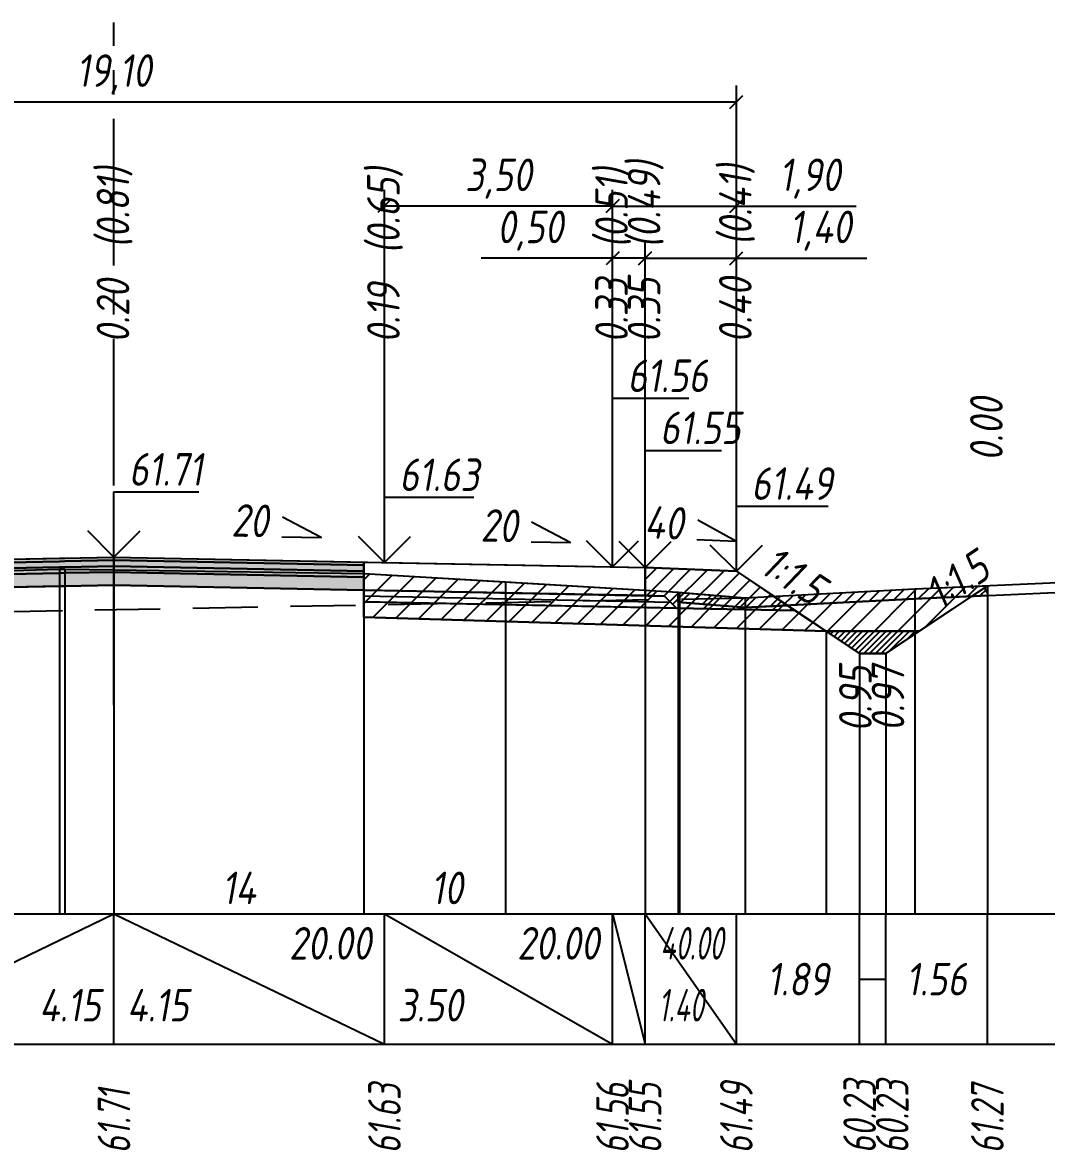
# Model space of a CAD drawing. Extents: x -717 to 1451, y -133302 to 233.
# Drawn here: x 151.6 to 230.2, y -50633.2 to -50546.6 of the extents above; entities that cross this region are included whole.
import ezdxf
from ezdxf.enums import TextEntityAlignment as Align

# ---------------------------------------------------------------- set-up
doc = ezdxf.new("R2010")
doc.units = 0
doc.linetypes.add('осевая2', pattern=[1.125, 0.75, -0.125, 0.125, -0.125])
doc.linetypes.add('штриховая', pattern=[0.75, 0.5, -0.25])
for name, color, linetype in [('Интерполированный поперечник', 2, 'Continuous'), ('Код_514', 1, 'Continuous'), ('Контур_0', 7, 'Continuous'), ('Контур_2521', 7, 'Continuous'), ('Контур_2564', 7, 'Continuous'), ('Контур_2660', 7, 'Continuous'), ('Контур_2665', 7, 'Continuous'), ('Контур_400', 7, 'Continuous'), ('Контур_508', 7, 'Continuous'), ('Контур_512', 7, 'Continuous'), ('Контур_513', 7, 'Continuous'), ('Контур_818', 7, 'Continuous'), ('Красный поперечник', 1, 'Continuous'), ('Объём_2501', 7, 'Continuous'), ('Объём_2564', 7, 'Continuous'), ('Объём_2650', 7, 'Continuous'), ('Объём_2660', 7, 'Continuous'), ('Объём_2661', 7, 'Continuous'), ('Объём_2662', 7, 'Continuous'), ('Объём_2663', 7, 'Continuous'), ('Объём_2664', 7, 'Continuous'), ('Объём_2665', 7, 'Continuous'), ('Объём_2666', 7, 'Continuous'), ('Объём_2667', 7, 'Continuous'), ('Объём_2668', 7, 'Continuous'), ('Объём_2669', 7, 'Continuous'), ('Объём_2675', 7, 'Continuous'), ('Объём_2753', 7, 'Continuous'), ('Ось', 1, 'осевая2'), ('Откосы', 7, 'Continuous'), ('Отметки покрытия', 7, 'Continuous'), ('Рабочие отметки', 7, 'Continuous'), ('Рабочие отметки доп.', 7, 'Continuous'), ('Слои выравнивания', 7, 'Continuous'), ('Таблица', 7, 'Continuous'), ('Уклоны проезжей части', 7, 'Continuous'), ('Черный поперечник', 3, 'Continuous')]:
    doc.layers.add(name, color=color, linetype=linetype)
for name, color, linetype, true_color in [('Контур_2540', 2, 'Continuous', 0xffff00), ('Контур_2560', 2, 'Continuous', 0xffff00), ('Контур_2561', 7, 'Continuous', 0xff8040), ('Контур_2562', 3, 'Continuous', 0x00ff00), ('Контур_2563', 7, 'Continuous', 0xff8000), ('Контур_2570', 7, 'Continuous', 0x80ff00), ('Контур_2725', 7, 'Continuous', 0x323232), ('Контур_2736', 4, 'Continuous', 0x00ffff), ('Контур_2737', 4, 'Continuous', 0x00ffff), ('Контур_2738', 4, 'Continuous', 0x00ffff), ('Контур_2739', 4, 'Continuous', 0x00ffff), ('Контур_2741', 4, 'Continuous', 0x00ffff), ('Контур_2742', 4, 'Continuous', 0x00ffff), ('Контур_2743', 4, 'Continuous', 0x00ffff), ('Контур_2744', 7, 'Continuous', 0xa4ffff), ('Контур_2745', 7, 'Continuous', 0xa4ffff), ('Контур_2747', 4, 'Continuous', 0x00ffff), ('Контур_2748', 4, 'Continuous', 0x00ffff), ('Контур_2749', 4, 'Continuous', 0x00ffff), ('Контур_2750', 4, 'Continuous', 0x00ffff), ('Контур_2751', 4, 'Continuous', 0x00ffff), ('Контур_2752', 4, 'Continuous', 0x00ffff), ('Контур_2760', 7, 'Continuous', 0x323232), ('Контур_2761', 7, 'Continuous', 0x323232), ('Контур_2762', 7, 'Continuous', 0x323232), ('Контур_2763', 7, 'Continuous', 0x323232), ('Контур_402', 7, 'Continuous', 0xff6464), ('Контур_703', 4, 'Continuous', 0x00ffff), ('Контур_705', 4, 'Continuous', 0x00ffff), ('Контур_707', 4, 'Continuous', 0x00ffff), ('Контур_720', 131, 'Continuous', 0xaaffff), ('Объём_2500', 7, 'Continuous', 0xc0c0c0), ('Объём_2520', 7, 'Continuous', 0x80ffff), ('Объём_2540', 2, 'Continuous', 0xffff00), ('Объём_2560', 2, 'Continuous', 0xffff00), ('Объём_2561', 7, 'Continuous', 0xff8040), ('Объём_2562', 3, 'Continuous', 0x00ff00), ('Объём_2563', 7, 'Continuous', 0xff8000), ('Объём_2570', 7, 'Continuous', 0x80ff00), ('Объём_2600', 7, 'Continuous', 0x808000), ('Объём_2620', 2, 'Continuous', 0xffff00), ('Объём_2746', 2, 'Continuous', 0xffff00)]:
    doc.layers.add(name, color=color, linetype=linetype, true_color=true_color)
doc.styles.get("Standard").update_dxf_attribs({"font": 'txt', "height": 2.5})
doc.styles.add('М', font='romand.shx', dxfattribs={"width": 0.8, "oblique": 10, "height": 2.5})
doc.dimstyles.new('ISO-25', dxfattribs={"dimtxt": 2.5, "dimasz": 2.5, "dimexe": 1.25, "dimexo": 0.625, "dimtad": 1, "dimtxsty": 'Standard', "dimcen": 2.5, "dimadec": 0, "dimazin": 0, "dimtfac": 1, "dimtmove": 0, "dimatfit": 3, "dimfxl": 1, "dimarcsym": 0})

# ---------------------------------------------------------------- blocks, each defined once
blk = doc.blocks.new('_Oblique')
at = {"color": 0, "linetype": 'ByBlock', "lineweight": -2}
blk.add_line((-0.5, -0.5), (0.5, 0.5), dxfattribs=at)
blk = doc.blocks.new('*D1202')
at = {"color": 0, "lineweight": -2, "transparency": 16777216}
for p, q in [((199.414, -50587.85), (199.414, -50563.41)), ((206.414, -50588.13), (206.414, -50563.41)), ((199.414, -50564.66), (206.414, -50564.66)), ((206.414, -50564.66), (216.416, -50564.66))]:
    blk.add_line(p, q, dxfattribs=at)
at = {"layer": 'Defpoints', "color": 0, "transparency": 16777216}
for p in [(206.414, -50564.66), (199.414, -50588.475), (206.414, -50588.755)]:
    blk.add_point(p, dxfattribs=at)
at = {"color": 0, "lineweight": -2, "transparency": 16777216, "rotation": 180}
blk.add_blockref('_Oblique', (199.414, -50564.66), dxfattribs=at)
at = {"color": 0, "lineweight": -2, "transparency": 16777216}
blk.add_blockref('_Oblique', (206.414, -50564.66), dxfattribs=at)
at = {"color": 0, "transparency": 16777216, "insert": (212.876, -50562.547), "char_height": 2.5, "width": 8.75, "attachment_point": 5, "style": 'М'}
blk.add_mtext('1,40', dxfattribs=at)
blk = doc.blocks.new('*D1204')
at = {"color": 0, "lineweight": -2, "transparency": 16777216}
for p, q in [((196.914, -50587.8), (196.914, -50563.41)), ((199.414, -50587.85), (199.414, -50563.41)), ((196.914, -50564.66), (186.843, -50564.66)), ((199.414, -50564.66), (196.914, -50564.66))]:
    blk.add_line(p, q, dxfattribs=at)
at = {"layer": 'Defpoints', "color": 0, "transparency": 16777216}
for p in [(199.414, -50564.66), (196.914, -50588.425), (199.414, -50588.475)]:
    blk.add_point(p, dxfattribs=at)
at = {"color": 0, "lineweight": -2, "transparency": 16777216, "rotation": 180}
blk.add_blockref('_Oblique', (196.914, -50564.66), dxfattribs=at)
at = {"color": 0, "lineweight": -2, "transparency": 16777216}
blk.add_blockref('_Oblique', (199.414, -50564.66), dxfattribs=at)
at = {"color": 0, "transparency": 16777216, "insert": (190.604, -50562.547), "char_height": 2.5, "width": 9.16667, "attachment_point": 5, "style": 'М'}
blk.add_mtext('0,50', dxfattribs=at)
blk = doc.blocks.new('*D1206')
at = {"color": 0, "lineweight": -2, "transparency": 16777216}
for p, q in [((179.414, -50587.45), (179.414, -50559.41)), ((196.914, -50587.8), (196.914, -50559.41)), ((196.914, -50560.66), (179.414, -50560.66))]:
    blk.add_line(p, q, dxfattribs=at)
at = {"layer": 'Defpoints', "color": 0, "transparency": 16777216}
for p in [(179.414, -50560.66), (179.414, -50588.075), (196.914, -50588.425)]:
    blk.add_point(p, dxfattribs=at)
at = {"color": 0, "lineweight": -2, "transparency": 16777216, "rotation": 180}
blk.add_blockref('_Oblique', (179.414, -50560.66), dxfattribs=at)
at = {"color": 0, "lineweight": -2, "transparency": 16777216}
blk.add_blockref('_Oblique', (196.914, -50560.66), dxfattribs=at)
at = {"color": 0, "transparency": 16777216, "insert": (188.164, -50558.547), "char_height": 2.5, "width": 9.58333, "attachment_point": 5, "style": 'М'}
blk.add_mtext('3,50', dxfattribs=at)
blk = doc.blocks.new('*D1207')
at = {"color": 0, "lineweight": -2, "transparency": 16777216}
for p, q in [((196.914, -50587.8), (196.914, -50559.41)), ((206.414, -50588.13), (206.414, -50559.41)), ((196.914, -50560.66), (206.414, -50560.66)), ((206.414, -50560.66), (215.601, -50560.66))]:
    blk.add_line(p, q, dxfattribs=at)
at = {"layer": 'Defpoints', "color": 0, "transparency": 16777216}
for p in [(196.914, -50560.66), (196.914, -50588.425), (206.414, -50588.755)]:
    blk.add_point(p, dxfattribs=at)
at = {"color": 0, "lineweight": -2, "transparency": 16777216, "rotation": 180}
blk.add_blockref('_Oblique', (196.914, -50560.66), dxfattribs=at)
at = {"color": 0, "lineweight": -2, "transparency": 16777216}
blk.add_blockref('_Oblique', (206.414, -50560.66), dxfattribs=at)
at = {"color": 0, "transparency": 16777216, "insert": (212.061, -50558.547), "char_height": 2.5, "width": 8.75, "attachment_point": 5, "style": 'М'}
blk.add_mtext('1,90', dxfattribs=at)
blk = doc.blocks.new('*D1209')
at = {"color": 0, "lineweight": -2, "transparency": 16777216}
for p, q in [((110.914, -50588.13), (110.914, -50551.41)), ((206.414, -50588.13), (206.414, -50551.41)), ((110.914, -50552.66), (206.414, -50552.66))]:
    blk.add_line(p, q, dxfattribs=at)
at = {"layer": 'Defpoints', "color": 0, "transparency": 16777216}
for p in [(206.414, -50552.66), (110.914, -50588.755), (206.414, -50588.755)]:
    blk.add_point(p, dxfattribs=at)
at = {"color": 0, "lineweight": -2, "transparency": 16777216, "rotation": 180}
blk.add_blockref('_Oblique', (110.914, -50552.66), dxfattribs=at)
at = {"color": 0, "lineweight": -2, "transparency": 16777216}
blk.add_blockref('_Oblique', (206.414, -50552.66), dxfattribs=at)
at = {"color": 0, "transparency": 16777216, "insert": (158.664, -50550.547), "char_height": 2.5, "width": 10.41667, "attachment_point": 5, "style": 'М'}
blk.add_mtext('19,10', dxfattribs=at)

msp = doc.modelspace()

# ---------------------------------------------------------------- hatches: boundary and pattern name
at = {"layer": 'Объём_2563'}
h = msp.add_hatch(dxfattribs=at)
h.set_pattern_fill('ANSI31', color=256, scale=0.3)
h.paths.add_polyline_path([(201.832, -50591.511), (200.914, -50590.592), (199.414, -50590.562), (199.414, -50588.412), (206.414, -50588.692), (210.914, -50591.692)])
at = {"layer": 'Объём_2570'}
h = msp.add_hatch(dxfattribs=at)
h.set_pattern_fill('ANSI31', color=256, scale=0.2)
h.paths.add_polyline_path([(225.676, -50590.55), (220.102, -50590.801), (207.099, -50591.48), (201.947, -50591.054), (201.947, -50590.304), (207.099, -50590.73), (220.102, -50590.051), (225.676, -50589.8)])
at = {"layer": 'Объём_2600'}
h = msp.add_hatch(dxfattribs=at)
h.set_pattern_fill('ANSI31', color=6, scale=0.4)
h.paths.add_polyline_path([(201.947, -50590.304), (201.947, -50591.054), (207.099, -50591.48), (220.102, -50590.801), (224.469, -50590.604), (220.446, -50593.287), (213.305, -50593.287), (177.826, -50592.222), (177.826, -50588.852)])
h = msp.add_hatch(dxfattribs=at)
h.set_pattern_fill('HONEY', color=5, scale=0.3)
h.paths.add_polyline_path([(224.469, -50590.604), (225.676, -50589.8), (225.676, -50590.55)])
at = {"layer": 'Объём_2620'}
h = msp.add_hatch(dxfattribs=at)
h.set_pattern_fill('ANSI31', color=2, scale=0.1)
h.paths.add_polyline_path([(213.305, -50593.287), (220.446, -50593.287), (217.875, -50595), (215.875, -50595)])
at = {"layer": 'Слои выравнивания'}
for color, points in [(2, [(132.317, -50588.124), (137.914, -50588.012), (154.487, -50587.681), (154.882, -50587.673), (158.664, -50587.597), (158.664, -50587.847), (154.882, -50587.923), (154.487, -50587.931), (137.914, -50588.262), (132.317, -50588.374)]), (3, [(132.317, -50588.374), (137.914, -50588.262), (154.487, -50587.931), (154.882, -50587.923), (158.664, -50587.847), (158.664, -50588.297), (154.882, -50588.373), (154.487, -50588.381), (137.914, -50588.712), (132.317, -50588.824)]), (2, [(158.664, -50587.597), (177.826, -50587.981), (177.826, -50588.231), (158.664, -50587.847)]), (3, [(158.664, -50587.847), (177.826, -50588.231), (177.826, -50588.681), (158.664, -50588.297)]), (4, [(132.317, -50588.824), (137.914, -50588.712), (154.487, -50588.381), (154.882, -50588.373), (158.664, -50588.297), (158.664, -50588.747), (154.882, -50588.823), (154.487, -50588.831), (137.914, -50589.162), (132.317, -50589.274)]), (4, [(158.664, -50588.297), (177.826, -50588.681), (177.826, -50589.131), (158.664, -50588.747)]), (5, [(132.317, -50589.274), (137.914, -50589.162), (154.487, -50588.831), (154.882, -50588.823), (158.664, -50588.747), (158.664, -50589.747), (154.882, -50589.823), (154.487, -50589.831), (137.914, -50590.162), (132.317, -50590.274)]), (5, [(158.664, -50588.747), (177.826, -50589.131), (177.826, -50590.131), (158.664, -50589.747)])]:
    msp.add_hatch(color=color, dxfattribs=at).paths.add_polyline_path(points)

# ---------------------------------------------------------------- linework, layer by layer
at = {"layer": 'Интерполированный поперечник', "linetype": 'штриховая', "ltscale": 10, "flags": 128}
msp.add_lwpolyline([(89.717, -50592.92), (207.099, -50590.73)], dxfattribs=at)
at = {"layer": 'Код_514'}
for p, q in [((137.914, -50625), (158.664, -50615)), ((158.664, -50625), (158.664, -50615)), ((158.664, -50615), (179.414, -50625)), ((179.414, -50625), (179.414, -50615)), ((179.414, -50615), (196.914, -50625)), ((196.914, -50625), (196.914, -50615)), ((196.914, -50615), (199.414, -50625)), ((199.414, -50625), (199.414, -50615)), ((199.414, -50615), (206.414, -50625)), ((206.414, -50625), (206.414, -50615)), ((215.875, -50625), (215.875, -50615)), ((217.875, -50625), (217.875, -50615)), ((225.676, -50625), (225.676, -50615)), ((215.875, -50620), (217.875, -50620))]:
    msp.add_line(p, q, dxfattribs=at)
at = {"layer": 'Контур_0', "flags": 128}
for points in [[(177.826, -50587.981), (199.414, -50588.412), (199.414, -50590.562), (177.826, -50590.131), (177.826, -50587.981), (177.826, -50587.981)], [(206.414, -50588.692), (209.298, -50590.615), (209.298, -50590.615), (209.298, -50590.615), (209.298, -50590.615), (209.298, -50590.615), (209.298, -50590.615), (209.298, -50590.615), (209.298, -50590.615), (209.298, -50590.615), (209.298, -50590.615), (209.298, -50590.615), (209.298, -50590.615), (209.298, -50590.615), (209.298, -50590.615), (215.875, -50595)], [(206.414, -50588.692), (209.298, -50590.615), (209.298, -50590.615), (209.298, -50590.615), (209.298, -50590.615), (209.298, -50590.615), (209.298, -50590.615), (209.298, -50590.615), (209.298, -50590.615), (209.298, -50590.615), (209.298, -50590.615), (209.298, -50590.615), (209.298, -50590.615), (209.298, -50590.615), (209.298, -50590.615), (215.875, -50595), (217.875, -50595), (225.676, -50589.8), (225.676, -50589.8), (225.676, -50589.8), (225.676, -50589.8), (225.676, -50589.8), (225.676, -50589.8), (225.676, -50589.8), (225.676, -50589.8), (225.676, -50589.8), (225.676, -50589.8), (225.676, -50589.8), (225.676, -50589.8), (225.676, -50589.8)], [(179.414, -50590.162), (200.914, -50590.592), (201.832, -50591.511), (177.826, -50591.031), (177.826, -50590.131), (179.414, -50590.162), (179.414, -50590.162)], [(199.414, -50590.562), (200.914, -50590.592), (201.832, -50591.511), (210.914, -50591.692)]]:
    msp.add_lwpolyline(points, dxfattribs=at)
at = {"layer": 'Контур_2521', "color": 250, "flags": 128}
msp.add_lwpolyline([(177.826, -50590.581), (201.373, -50591.051)], dxfattribs=at)
at = {"layer": 'Контур_2540', "flags": 128}
msp.add_lwpolyline([(179.414, -50591.062), (210.914, -50591.692), (213.305, -50593.287), (177.826, -50592.222), (177.826, -50591.031), (179.414, -50591.062), (179.414, -50591.062)], dxfattribs=at)
at = {"layer": 'Контур_2560', "flags": 128}
msp.add_lwpolyline([(199.414, -50588.412), (206.414, -50588.692), (206.414, -50588.692), (206.414, -50588.692)], dxfattribs=at)
at = {"layer": 'Контур_2561', "flags": 128}
msp.add_lwpolyline([(199.414, -50588.412), (199.414, -50588.412), (206.414, -50588.692), (206.414, -50588.692), (199.414, -50588.412)], dxfattribs=at)
at = {"layer": 'Контур_2562', "flags": 128}
msp.add_lwpolyline([(206.414, -50588.692), (206.414, -50588.692), (206.414, -50588.692), (206.414, -50588.692), (206.414, -50588.692)], dxfattribs=at)
at = {"layer": 'Контур_2563', "flags": 128}
msp.add_lwpolyline([(201.832, -50591.511), (200.914, -50590.592), (199.414, -50590.562), (199.414, -50588.412), (206.414, -50588.692), (210.914, -50591.692), (201.832, -50591.511), (201.832, -50591.511)], dxfattribs=at)
at = {"layer": 'Контур_2564', "flags": 128}
msp.add_lwpolyline([(199.414, -50588.412), (206.414, -50588.692)], dxfattribs=at)
at = {"layer": 'Контур_2570', "flags": 128}
msp.add_lwpolyline([(80, -50594.091), (86.383, -50593.807), (89.717, -50593.67), (89.717, -50593.67), (108.113, -50590.782), (108.555, -50590.708), (108.555, -50589.958), (132.1, -50589.161), (132.317, -50589.15), (154.487, -50588.537), (154.882, -50588.528), (158.664, -50588.581), (177.826, -50588.852), (188.694, -50589.504), (201.947, -50590.304), (201.947, -50591.054), (202.057, -50591.059), (207.099, -50591.48), (207.099, -50591.48), (220.102, -50590.801), (250.676, -50589.422)], dxfattribs=at)
at = {"layer": 'Контур_2660', "flags": 128}
msp.add_lwpolyline([(177.826, -50592.222), (213.305, -50593.287)], dxfattribs=at)
at = {"layer": 'Контур_2665', "flags": 128}
msp.add_lwpolyline([(206.414, -50588.692), (206.414, -50588.692)], dxfattribs=at)
at = {"layer": 'Контур_2725', "flags": 128}
msp.add_lwpolyline([(132.317, -50590.274), (137.914, -50590.162), (154.487, -50589.831), (154.882, -50589.823), (158.664, -50589.747), (177.826, -50590.131)], dxfattribs=at)
at = {"layer": 'Контур_2736', "flags": 128}
for points in [[(206.414, -50588.692), (209.298, -50590.615)], [(209.298, -50590.615), (215.875, -50595)]]:
    msp.add_lwpolyline(points, dxfattribs=at)
at = {"layer": 'Контур_2737', "flags": 128}
msp.add_lwpolyline([(209.298, -50590.615), (209.298, -50590.615)], dxfattribs=at)
at = {"layer": 'Контур_2738', "flags": 128}
msp.add_lwpolyline([(209.298, -50590.615), (209.298, -50590.615)], dxfattribs=at)
at = {"layer": 'Контур_2739', "flags": 128}
msp.add_lwpolyline([(209.298, -50590.615), (209.298, -50590.615)], dxfattribs=at)
at = {"layer": 'Контур_2741', "flags": 128}
msp.add_lwpolyline([(225.676, -50589.8), (225.676, -50589.8)], dxfattribs=at)
at = {"layer": 'Контур_2742', "flags": 128}
msp.add_lwpolyline([(225.676, -50589.8), (225.676, -50589.8)], dxfattribs=at)
at = {"layer": 'Контур_2743', "flags": 128}
msp.add_lwpolyline([(225.676, -50589.8), (225.676, -50589.8)], dxfattribs=at)
at = {"layer": 'Контур_2744', "flags": 128}
msp.add_lwpolyline([(225.676, -50589.8), (225.676, -50589.8)], dxfattribs=at)
msp.add_lwpolyline([(225.676, -50589.8), (225.676, -50589.8)], dxfattribs=at)
msp.add_lwpolyline([(225.676, -50589.8), (225.676, -50589.8)], dxfattribs=at)
msp.add_lwpolyline([(225.676, -50589.8), (225.676, -50589.8)], dxfattribs=at)
msp.add_lwpolyline([(225.676, -50589.8), (225.676, -50589.8)], dxfattribs=at)
msp.add_lwpolyline([(225.676, -50589.8), (225.676, -50589.8)], dxfattribs=at)
at = {"layer": 'Контур_2745', "flags": 128}
msp.add_lwpolyline([(209.298, -50590.615), (209.298, -50590.615)], dxfattribs=at)
msp.add_lwpolyline([(209.298, -50590.615), (209.298, -50590.615)], dxfattribs=at)
msp.add_lwpolyline([(209.298, -50590.615), (209.298, -50590.615)], dxfattribs=at)
msp.add_lwpolyline([(209.298, -50590.615), (209.298, -50590.615)], dxfattribs=at)
msp.add_lwpolyline([(209.298, -50590.615), (209.298, -50590.615)], dxfattribs=at)
msp.add_lwpolyline([(209.298, -50590.615), (209.298, -50590.615)], dxfattribs=at)
at = {"layer": 'Контур_2747', "flags": 128}
msp.add_lwpolyline([(209.298, -50590.615), (209.298, -50590.615)], dxfattribs=at)
at = {"layer": 'Контур_2748', "flags": 128}
msp.add_lwpolyline([(209.298, -50590.615), (209.298, -50590.615)], dxfattribs=at)
at = {"layer": 'Контур_2749', "flags": 128}
msp.add_lwpolyline([(209.298, -50590.615), (209.298, -50590.615)], dxfattribs=at)
at = {"layer": 'Контур_2750', "flags": 128}
msp.add_lwpolyline([(225.676, -50589.8), (225.676, -50589.8)], dxfattribs=at)
at = {"layer": 'Контур_2751', "flags": 128}
msp.add_lwpolyline([(225.676, -50589.8), (225.676, -50589.8)], dxfattribs=at)
at = {"layer": 'Контур_2752', "flags": 128}
msp.add_lwpolyline([(225.676, -50589.8), (225.676, -50589.8)], dxfattribs=at)
at = {"layer": 'Контур_2760', "flags": 128}
msp.add_lwpolyline([(132.317, -50588.124), (137.914, -50588.012), (154.487, -50587.681), (154.882, -50587.673), (158.664, -50587.597), (177.826, -50587.981)], dxfattribs=at)
at = {"layer": 'Контур_2761', "flags": 128}
msp.add_lwpolyline([(132.317, -50588.374), (137.914, -50588.262), (154.487, -50587.931), (154.882, -50587.923), (158.664, -50587.847), (177.826, -50588.231)], dxfattribs=at)
at = {"layer": 'Контур_2762', "flags": 128}
msp.add_lwpolyline([(132.317, -50588.824), (137.914, -50588.712), (154.487, -50588.381), (154.882, -50588.373), (158.664, -50588.297), (177.826, -50588.681)], dxfattribs=at)
at = {"layer": 'Контур_2763', "flags": 128}
msp.add_lwpolyline([(132.317, -50589.274), (137.914, -50589.162), (154.487, -50588.831), (154.882, -50588.823), (158.664, -50588.747), (177.826, -50589.131)], dxfattribs=at)
at = {"layer": 'Контур_400', "flags": 128}
for points in [[(117.914, -50588.412), (120.414, -50588.362), (120.414, -50588.362), (120.414, -50588.362), (120.414, -50588.362), (120.414, -50588.362), (120.414, -50588.362), (137.914, -50588.012), (158.664, -50587.597)], [(158.664, -50587.597), (179.414, -50588.012), (196.914, -50588.362), (196.914, -50588.362), (196.914, -50588.362), (196.914, -50588.362), (196.914, -50588.362), (196.914, -50588.362), (199.414, -50588.412)]]:
    msp.add_lwpolyline(points, dxfattribs=at)
at = {"layer": 'Контур_402', "flags": 128}
msp.add_lwpolyline([(105, -50593.257), (132.317, -50592.438), (132.317, -50590.274), (158.664, -50589.747), (177.826, -50590.131), (177.826, -50592.222), (213.305, -50593.287)], dxfattribs=at)
at = {"layer": 'Контур_508', "flags": 128}
msp.add_lwpolyline([(105, -50593.257), (132.317, -50592.438), (132.317, -50590.274), (158.664, -50589.747), (177.826, -50590.131), (177.826, -50592.222), (213.305, -50593.287), (215.875, -50595), (217.875, -50595), (225.676, -50589.8)], dxfattribs=at)
at = {"layer": 'Контур_512', "flags": 128}
msp.add_lwpolyline([(177.826, -50592.222), (213.305, -50593.287), (215.875, -50595), (217.875, -50595), (225.676, -50589.8)], dxfattribs=at)
at = {"layer": 'Контур_513', "flags": 128}
msp.add_lwpolyline([(105, -50593.257), (132.317, -50592.438), (132.317, -50590.274), (158.664, -50589.747), (177.826, -50590.131), (177.826, -50592.222), (213.305, -50593.287), (215.875, -50595), (217.875, -50595), (225.676, -50589.8)], dxfattribs=at)
at = {"layer": 'Контур_703', "flags": 128}
msp.add_lwpolyline([(206.414, -50588.692), (209.298, -50590.615)], dxfattribs=at)
at = {"layer": 'Контур_705', "flags": 128}
msp.add_lwpolyline([(209.298, -50590.615), (209.298, -50590.615)], dxfattribs=at)
at = {"layer": 'Контур_707', "flags": 128}
msp.add_lwpolyline([(217.875, -50595), (225.676, -50589.8)], dxfattribs=at)
at = {"layer": 'Контур_720', "flags": 128}
msp.add_lwpolyline([(215.875, -50595), (217.875, -50595)], dxfattribs=at)
at = {"layer": 'Контур_818', "flags": 128}
msp.add_lwpolyline([(105, -50591.271), (108.113, -50590.782), (108.555, -50590.708), (108.555, -50589.958), (132.1, -50589.161), (132.317, -50589.15), (154.487, -50588.537), (154.882, -50588.528), (158.664, -50588.581), (177.826, -50588.852), (188.694, -50589.504), (201.947, -50590.304), (201.947, -50591.054), (202.057, -50591.059), (207.099, -50591.48), (207.099, -50591.48), (220.102, -50590.801), (225.676, -50590.55)], dxfattribs=at)
at = {"layer": 'Красный поперечник'}
for p, q in [((137.914, -50588.012), (158.664, -50587.597)), ((158.664, -50587.597), (179.414, -50588.012)), ((179.414, -50588.012), (196.914, -50588.362)), ((196.914, -50588.362), (199.414, -50588.412)), ((199.414, -50588.412), (206.414, -50588.692)), ((206.414, -50588.692), (215.875, -50595)), ((217.875, -50595), (225.676, -50589.8)), ((225.676, -50589.8), (225.676, -50615)), ((177.826, -50592.222), (177.826, -50615)), ((213.305, -50593.287), (213.305, -50615)), ((215.875, -50595), (215.875, -50615)), ((215.875, -50595), (217.875, -50595)), ((217.875, -50595), (217.875, -50615))]:
    msp.add_line(p, q, dxfattribs=at)
at = {"layer": 'Объём_2500', "flags": 128}
msp.add_lwpolyline([(177.826, -50587.981), (199.414, -50588.412), (199.414, -50590.562), (177.826, -50590.131), (177.826, -50587.981), (177.826, -50587.981)], dxfattribs=at)
at = {"layer": 'Объём_2501', "flags": 128}
for points in [[(117.914, -50588.412), (120.414, -50588.362), (120.414, -50588.362), (120.414, -50588.362), (120.414, -50588.362), (120.414, -50588.362), (120.414, -50588.362), (137.914, -50588.012), (158.664, -50587.597)], [(158.664, -50587.597), (179.414, -50588.012), (196.914, -50588.362), (196.914, -50588.362), (196.914, -50588.362), (196.914, -50588.362), (196.914, -50588.362), (196.914, -50588.362), (199.414, -50588.412)]]:
    msp.add_lwpolyline(points, dxfattribs=at)
at = {"layer": 'Объём_2520', "color": 250, "flags": 128}
msp.add_lwpolyline([(179.414, -50590.162), (200.914, -50590.592), (201.832, -50591.511), (177.826, -50591.031), (177.826, -50590.131), (179.414, -50590.162), (179.414, -50590.162)], dxfattribs=at)
at = {"layer": 'Объём_2540', "flags": 128}
msp.add_lwpolyline([(179.414, -50591.062), (210.914, -50591.692), (213.305, -50593.287), (177.826, -50592.222), (177.826, -50591.031), (179.414, -50591.062), (179.414, -50591.062)], dxfattribs=at)
at = {"layer": 'Объём_2560', "flags": 128}
msp.add_lwpolyline([(199.414, -50588.412), (206.414, -50588.692), (206.414, -50588.692), (206.414, -50588.692)], dxfattribs=at)
at = {"layer": 'Объём_2561', "flags": 128}
msp.add_lwpolyline([(199.414, -50588.412), (199.414, -50588.412), (206.414, -50588.692), (206.414, -50588.692), (199.414, -50588.412)], dxfattribs=at)
at = {"layer": 'Объём_2562', "flags": 128}
msp.add_lwpolyline([(206.414, -50588.692), (206.414, -50588.692), (206.414, -50588.692), (206.414, -50588.692), (206.414, -50588.692)], dxfattribs=at)
at = {"layer": 'Объём_2563', "color": 250, "flags": 128}
msp.add_lwpolyline([(201.832, -50591.511), (200.914, -50590.592), (199.414, -50590.562), (199.414, -50588.412), (206.414, -50588.692), (210.914, -50591.692), (201.832, -50591.511), (201.832, -50591.511)], dxfattribs=at)
at = {"layer": 'Объём_2564', "flags": 128}
msp.add_lwpolyline([(199.414, -50588.412), (206.414, -50588.692)], dxfattribs=at)
at = {"layer": 'Объём_2570', "flags": 128}
msp.add_lwpolyline([(225.676, -50590.55), (220.102, -50590.801), (207.099, -50591.48), (201.947, -50591.054), (201.947, -50590.304), (207.099, -50590.73), (220.102, -50590.051), (225.676, -50589.8), (225.676, -50590.55), (225.676, -50590.55)], dxfattribs=at)
at = {"layer": 'Объём_2600', "color": 5, "flags": 128}
msp.add_lwpolyline([(224.469, -50590.604), (225.676, -50589.8), (225.676, -50590.55), (224.469, -50590.604), (224.469, -50590.604)], dxfattribs=at)
at = {"layer": 'Объём_2620', "flags": 128}
msp.add_lwpolyline([(213.305, -50593.287), (220.446, -50593.287), (217.875, -50595), (215.875, -50595), (213.305, -50593.287), (213.305, -50593.287)], dxfattribs=at)
at = {"layer": 'Объём_2650', "color": 6, "flags": 128}
msp.add_lwpolyline([(201.947, -50590.304), (201.947, -50591.054), (207.099, -50591.48), (220.102, -50590.801), (224.469, -50590.604), (220.446, -50593.287), (213.305, -50593.287), (177.826, -50592.222), (177.826, -50588.852), (201.947, -50590.304), (201.947, -50590.304)], dxfattribs=at)
at = {"layer": 'Объём_2660', "flags": 128}
msp.add_lwpolyline([(177.826, -50592.222), (213.305, -50593.287)], dxfattribs=at)
at = {"layer": 'Объём_2661', "flags": 128}
msp.add_lwpolyline([(206.414, -50588.692), (209.298, -50590.615), (213.305, -50593.287)], dxfattribs=at)
at = {"layer": 'Объём_2662', "flags": 128}
msp.add_lwpolyline([(220.446, -50593.287), (225.676, -50589.8)], dxfattribs=at)
at = {"layer": 'Объём_2663', "flags": 128}
for points in [[(213.305, -50593.287), (215.875, -50595)], [(217.875, -50595), (220.446, -50593.287)]]:
    msp.add_lwpolyline(points, dxfattribs=at)
at = {"layer": 'Объём_2664', "flags": 128}
msp.add_lwpolyline([(215.875, -50595), (217.875, -50595)], dxfattribs=at)
at = {"layer": 'Объём_2665', "flags": 128}
msp.add_lwpolyline([(206.414, -50588.692), (206.414, -50588.692)], dxfattribs=at)
at = {"layer": 'Объём_2666', "flags": 128}
for points in [[(206.414, -50588.692), (209.298, -50590.615)], [(209.298, -50590.615), (213.305, -50593.287)]]:
    msp.add_lwpolyline(points, dxfattribs=at)
at = {"layer": 'Объём_2667', "flags": 128}
for points in [[(225.676, -50589.8), (225.676, -50589.8)], [(209.298, -50590.615), (209.298, -50590.615)]]:
    msp.add_lwpolyline(points, dxfattribs=at)
at = {"layer": 'Объём_2668', "flags": 128}
for points in [[(225.676, -50589.8), (225.676, -50589.8)], [(209.298, -50590.615), (209.298, -50590.615)]]:
    msp.add_lwpolyline(points, dxfattribs=at)
at = {"layer": 'Объём_2669', "flags": 128}
for points in [[(225.676, -50589.8), (225.676, -50589.8)], [(209.298, -50590.615), (209.298, -50590.615)]]:
    msp.add_lwpolyline(points, dxfattribs=at)
at = {"layer": 'Объём_2675', "flags": 128}
for points in [[(225.676, -50589.8), (225.676, -50589.8)], [(225.676, -50589.8), (225.676, -50589.8)], [(225.676, -50589.8), (225.676, -50589.8)], [(225.676, -50589.8), (225.676, -50589.8)], [(225.676, -50589.8), (225.676, -50589.8)], [(225.676, -50589.8), (225.676, -50589.8)], [(209.298, -50590.615), (209.298, -50590.615)], [(209.298, -50590.615), (209.298, -50590.615)], [(209.298, -50590.615), (209.298, -50590.615)], [(209.298, -50590.615), (209.298, -50590.615)], [(209.298, -50590.615), (209.298, -50590.615)], [(209.298, -50590.615), (209.298, -50590.615)]]:
    msp.add_lwpolyline(points, dxfattribs=at)
at = {"layer": 'Объём_2746', "flags": 128}
msp.add_lwpolyline([(188.694, -50589.504), (201.947, -50590.304), (201.947, -50591.054), (207.099, -50591.48), (210.342, -50591.311), (213.305, -50593.287), (177.826, -50592.222), (177.826, -50588.852), (188.694, -50589.504), (188.694, -50589.504)], dxfattribs=at)
at = {"layer": 'Объём_2753', "flags": 128}
msp.add_lwpolyline([(177.826, -50587.981), (177.826, -50587.981)], dxfattribs=at)
at = {"layer": 'Ось', "ltscale": 15}
msp.add_line((158.664, -50598.971), (158.664, -50546.568), dxfattribs=at)
at = {"layer": 'Откосы', "color": 1, "flags": 128}
for points in [[(171.552, -50586.038), (174.551, -50586.098), (171.582, -50584.538)], [(190.677, -50586.421), (193.676, -50586.481), (190.707, -50584.921)], [(203.388, -50586.254), (206.385, -50586.374), (203.448, -50584.755)]]:
    msp.add_lwpolyline(points, dxfattribs=at)
at = {"layer": 'Отметки покрытия', "color": 1}
for p, q in [((196.914, -50588.362), (196.914, -50575.412)), ((196.914, -50575.412), (202.764, -50575.412)), ((199.414, -50588.412), (199.414, -50579.412)), ((199.414, -50579.412), (205.264, -50579.412)), ((158.664, -50587.597), (158.664, -50582.597)), ((158.664, -50582.597), (165.164, -50582.597)), ((179.414, -50588.012), (179.414, -50583.012)), ((179.414, -50583.012), (186.264, -50583.012)), ((206.414, -50588.692), (206.414, -50583.692)), ((206.414, -50583.692), (213.464, -50583.692)), ((158.664, -50587.597), (156.664, -50585.597)), ((158.664, -50587.597), (160.664, -50585.597)), ((179.414, -50588.012), (177.414, -50586.012)), ((179.414, -50588.012), (181.414, -50586.012)), ((196.914, -50588.362), (194.914, -50586.362)), ((196.914, -50588.362), (198.914, -50586.362)), ((199.414, -50588.412), (197.414, -50586.412)), ((199.414, -50588.412), (201.414, -50586.412)), ((206.414, -50588.692), (204.414, -50586.692)), ((206.414, -50588.692), (208.414, -50586.692))]:
    msp.add_line(p, q, dxfattribs=at)
at = {"layer": 'Слои выравнивания'}
for p, q in [((158.664, -50587.597), (158.664, -50615)), ((177.826, -50587.981), (177.826, -50615)), ((199.414, -50588.412), (199.414, -50615))]:
    msp.add_line(p, q, dxfattribs=at)
at = {"layer": 'Слои выравнивания', "color": 2, "flags": 128}
for points in [[(132.317, -50588.124), (137.914, -50588.012), (154.487, -50587.681), (154.882, -50587.673), (158.664, -50587.597), (158.664, -50587.847), (154.882, -50587.923), (154.487, -50587.931), (137.914, -50588.262), (132.317, -50588.374)], [(158.664, -50587.597), (177.826, -50587.981), (177.826, -50588.231), (158.664, -50587.847)]]:
    msp.add_lwpolyline(points, close=True, dxfattribs=at)
at = {"layer": 'Слои выравнивания', "color": 3, "flags": 128}
for points in [[(132.317, -50588.374), (137.914, -50588.262), (154.487, -50587.931), (154.882, -50587.923), (158.664, -50587.847), (158.664, -50588.297), (154.882, -50588.373), (154.487, -50588.381), (137.914, -50588.712), (132.317, -50588.824)], [(158.664, -50587.847), (177.826, -50588.231), (177.826, -50588.681), (158.664, -50588.297)]]:
    msp.add_lwpolyline(points, close=True, dxfattribs=at)
at = {"layer": 'Слои выравнивания', "color": 4, "flags": 128}
for points in [[(132.317, -50588.824), (137.914, -50588.712), (154.487, -50588.381), (154.882, -50588.373), (158.664, -50588.297), (158.664, -50588.747), (154.882, -50588.823), (154.487, -50588.831), (137.914, -50589.162), (132.317, -50589.274)], [(158.664, -50588.297), (177.826, -50588.681), (177.826, -50589.131), (158.664, -50588.747)]]:
    msp.add_lwpolyline(points, close=True, dxfattribs=at)
at = {"layer": 'Слои выравнивания', "color": 5, "flags": 128}
for points in [[(132.317, -50589.274), (137.914, -50589.162), (154.487, -50588.831), (154.882, -50588.823), (158.664, -50588.747), (158.664, -50589.747), (154.882, -50589.823), (154.487, -50589.831), (137.914, -50590.162), (132.317, -50590.274)], [(158.664, -50588.747), (177.826, -50589.131), (177.826, -50590.131), (158.664, -50589.747)]]:
    msp.add_lwpolyline(points, close=True, dxfattribs=at)
at = {"layer": 'Таблица'}
for p, q in [((80, -50615), (250.676, -50615)), ((80, -50625), (250.676, -50625))]:
    msp.add_line(p, q, dxfattribs=at)
at = {"layer": 'Черный поперечник', "color": 7}
for p, q in [((154.487, -50588.537), (154.487, -50615)), ((154.882, -50588.528), (154.882, -50615)), ((158.664, -50588.581), (158.664, -50615)), ((177.826, -50588.852), (177.826, -50615)), ((188.694, -50589.504), (188.694, -50615)), ((201.947, -50590.304), (201.947, -50615)), ((202.057, -50590.309), (202.057, -50615)), ((220.102, -50590.051), (220.102, -50615)), ((207.099, -50590.73), (207.099, -50615))]:
    msp.add_line(p, q, dxfattribs=at)
at = {"layer": 'Черный поперечник', "flags": 128}
msp.add_lwpolyline([(80, -50593.341), (86.383, -50593.057), (89.717, -50592.92), (108.113, -50590.032), (108.555, -50589.958), (132.1, -50589.161), (132.317, -50589.15), (154.487, -50588.537), (154.882, -50588.528), (158.664, -50588.581), (177.826, -50588.852), (188.694, -50589.504), (201.947, -50590.304), (202.057, -50590.309), (207.099, -50590.73), (220.102, -50590.051), (250.676, -50588.672)], dxfattribs=at)

# ---------------------------------------------------------------- texts
at = {"layer": 'Код_514', "style": 'М', "oblique": 10}
for s, width, p in [('20.00', 0.8, (178.414, -50616)), ('20.00', 0.8, (195.914, -50616)), ('40.00', 0.6, (205.414, -50616))]:
    msp.add_text(s, height=2.5, dxfattribs=dict(at, width=width)).set_placement(p, align=Align.TOP_RIGHT)
at = {"layer": 'Код_514', "style": 'М', "oblique": 10, "width": 0.8}
for s, p in [('1.89', (211.145, -50620)), ('1.56', (221.775, -50620))]:
    msp.add_text(s, height=2.5, dxfattribs=at).set_placement(p, align=Align.MIDDLE_CENTER)
msp.add_text('4.15', height=2.5, dxfattribs=at).set_placement((157.664, -50624), align=Align.BOTTOM_RIGHT)
at = {"layer": 'Код_514', "style": 'М', "oblique": 10}
for s, width, p in [('4.15', 0.8, (159.664, -50624)), ('3.50', 0.8, (180.414, -50624)), ('1.40', 0.6, (200.414, -50624))]:
    msp.add_text(s, height=2.5, dxfattribs=dict(at, width=width)).set_placement(p, align=Align.BOTTOM_LEFT)
at = {"layer": 'Код_514', "style": 'М', "oblique": 10, "width": 0.7}
for s, p in [('61.55', (199.414, -50633.382)), ('60.23', (215.875, -50633.382)), ('60.23', (218.375, -50633.382)), ('61.71', (158.664, -50633.382)), ('61.63', (179.414, -50633.382)), ('61.56', (196.914, -50633.382)), ('61.49', (206.414, -50633.382)), ('61.27', (225.676, -50633.382))]:
    msp.add_text(s, height=2.5, rotation=90, dxfattribs=at).set_placement(p, align=Align.MIDDLE_LEFT)
at = {"layer": 'Отметки покрытия', "color": 1, "style": 'М', "oblique": 10, "width": 0.8}
for s, p in [('61.56', (198.055, -50575.681)), ('61.55', (200.555, -50579.681)), ('61.71', (159.805, -50582.866)), ('61.63', (180.555, -50583.281)), ('61.49', (207.555, -50583.961))]:
    msp.add_text(s, height=2.5, dxfattribs=at).set_placement(p, align=Align.BOTTOM_LEFT)
at = {"layer": 'Рабочие отметки', "color": 1, "style": 'М', "oblique": 10, "width": 0.8}
for s, p in [('0.20', (158.586, -50571.162)), ('0.33', (196.836, -50571.162)), ('0.35', (199.336, -50571.162)), ('0.40', (206.336, -50571.162)), ('0.19', (179.336, -50571.162)), ('0.00', (225.598, -50580.231))]:
    msp.add_text(s, height=2.5, rotation=90, dxfattribs=at).set_placement(p, align=Align.MIDDLE_LEFT)
for s, p in [('0.95', (215.547, -50595.931)), ('0.97', (218.047, -50595.931))]:
    msp.add_text(s, height=2.5, rotation=90, dxfattribs=at).set_placement(p, align=Align.MIDDLE_RIGHT)
at = {"layer": 'Рабочие отметки доп.', "color": 1, "style": 'М', "oblique": 10, "width": 0.8}
for s, p in [('(0.81)', (158.586, -50563.862)), ('(0.65)', (179.336, -50564.312)), ('(0.51)', (196.836, -50563.862)), ('(0.49)', (199.336, -50563.862)), ('(0.41)', (206.336, -50563.662))]:
    msp.add_text(s, height=2.5, rotation=90, dxfattribs=at).set_placement(p, align=Align.MIDDLE_LEFT)
at = {"layer": 'Слои выравнивания', "style": 'М', "oblique": 10, "width": 0.8}
for s, p in [('14', (168.245, -50615)), ('10', (184.207, -50615))]:
    msp.add_text(s, height=2.5, dxfattribs=at).set_placement(p, align=Align.BOTTOM_CENTER)
at = {"layer": 'Уклоны проезжей части', "color": 1, "style": 'М', "oblique": 10, "width": 0.8}
for s, rotation, p in [('20', 358.85423, (169.059, -50586.805)), ('20', 358.85423, (188.184, -50587.187)), ('40', 357.70938, (200.796, -50586.97)), ('1:1.5', 33.69007, (224.487, -50591.014)), ('1:1.5', 326.30994, (209.716, -50590.694))]:
    msp.add_text(s, height=2.5, rotation=rotation, dxfattribs=at).set_placement(p, align=Align.BOTTOM_CENTER)

# ---------------------------------------------------------------- dimensions: what is measured, and where the dimension line sits
at = {"color": 5}
dim = msp.add_linear_dim(base=(206.414, -50552.66), p1=(110.914, -50588.755), p2=(206.414, -50588.755), angle=180, dimstyle='ISO-25', override={"dimasz": 1, "dimlfac": 0.2, "dimzin": 0, "dimtxsty": 'М', "dimblk1": 'Oblique', "dimblk2": 'Oblique', "dimsah": 1}, dxfattribs=at)
dim.commit()
dim.dimension.update_dxf_attribs({"geometry": '*D1209', "text_midpoint": (158.664, -50550.547)})
dim = msp.add_linear_dim(base=(179.414, -50560.66), p1=(196.914, -50588.425), p2=(179.414, -50588.075), dimstyle='ISO-25', override={"dimasz": 1, "dimlfac": 0.2, "dimzin": 0, "dimtxsty": 'М', "dimblk1": 'Oblique', "dimblk2": 'Oblique', "dimsah": 1}, dxfattribs=at)
dim.commit()
dim.dimension.update_dxf_attribs({"geometry": '*D1206', "text_midpoint": (188.164, -50558.547)})
dim = msp.add_linear_dim(base=(196.914, -50560.66), p1=(206.414, -50588.755), p2=(196.914, -50588.425), dimstyle='ISO-25', override={"dimasz": 1, "dimlfac": 0.2, "dimzin": 0, "dimtxsty": 'М', "dimblk1": 'Oblique', "dimblk2": 'Oblique', "dimsah": 1}, dxfattribs=at)
dim.commit()
dim.dimension.update_dxf_attribs({"geometry": '*D1207', "text_midpoint": (212.061, -50560.66), "dimtype": 160})
for base, p1, p2, picture, middle in [((199.414, -50564.66), (196.914, -50588.425), (199.414, -50588.475), '*D1204', (190.604, -50564.66)), ((206.414, -50564.66), (199.414, -50588.475), (206.414, -50588.755), '*D1202', (212.876, -50564.66))]:
    dim = msp.add_linear_dim(base=base, p1=p1, p2=p2, angle=180, dimstyle='ISO-25', override={"dimasz": 1, "dimlfac": 0.2, "dimzin": 0, "dimtxsty": 'М', "dimblk1": 'Oblique', "dimblk2": 'Oblique', "dimsah": 1}, dxfattribs=at)
    dim.commit()
    dim.dimension.update_dxf_attribs({"geometry": picture, "text_midpoint": middle, "dimtype": 160})

doc.saveas('drawing.dxf')
